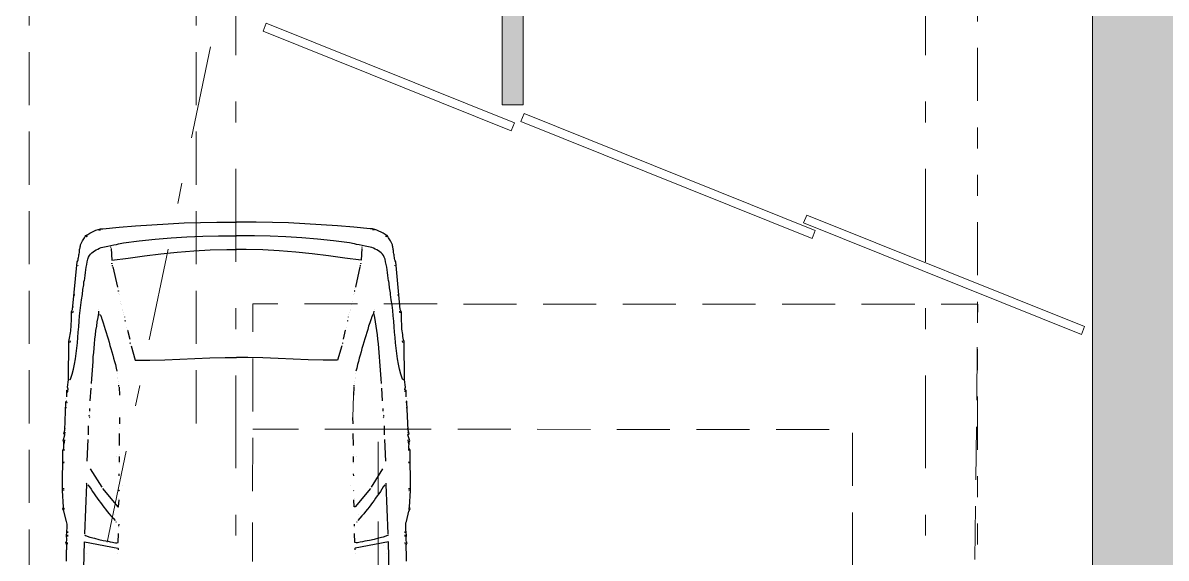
# Model space of a CAD drawing. Header units: metres. Extents: x -45 to 1930, y -347 to 488.
# Drawn here: x 34.15 to 39.62, y -26.18 to -23.62 of the extents above; entities that cross this region are included whole.
import ezdxf

# ---------------------------------------------------------------- set-up
doc = ezdxf.new("R2010")
doc.units = ezdxf.units.M
for name, pattern in [('GETRENNT', [31.75, 12.7, -6.35, 0, -6.35, 0, -6.35]), ('ČERCHOVANÁ', [25.4, 12.7, -6.35, 0, -6.35]), ('ČÁRKOVANÁ', [19.05, 12.7, -6.35])]:
    doc.linetypes.add(name, pattern=pattern)
for name, color, linetype in [('OSA', 7, 'ČERCHOVANÁ'), ('SRAFY', 3, 'Continuous'), ('zariz.predmety', 203, 'Continuous'), ('ZDIVO', 1, 'Continuous')]:
    doc.layers.add(name, color=color, linetype=linetype)

# ---------------------------------------------------------------- blocks, each defined once
blk = doc.blocks.new('BMW5cpud')
at = {"lineweight": 0}
blk.add_line((3.7649, -0.5576), (3.8719, -0.5597), dxfattribs=at)
for points in [[(3.077, 0.8139), (3.0963, 0.8135), (3.1156, 0.8132), (3.122, 0.8131), (3.1293, 0.8129), (3.1348, 0.812), (3.1413, 0.8119), (3.1469, 0.8118), (3.1526, 0.8125), (3.1582, 0.814), (3.1639, 0.8163), (3.1695, 0.8138), (3.1751, 0.8121), (3.1807, 0.812), (3.1863, 0.8119), (3.1928, 0.8126), (3.1984, 0.8133), (3.2049, 0.8132), (3.2105, 0.8122), (3.2177, 0.8121), (3.2249, 0.8112), (3.2322, 0.8103), (3.2394, 0.8101), (3.2466, 0.81), (3.2539, 0.8099), (3.2603, 0.8113), (3.2668, 0.8137), (3.3169, 0.8256), (3.3274, 0.831), (3.3354, 0.8277), (3.4144, 0.8327), (3.609, 0.8308), (3.6185, 0.8257), (3.6459, 0.8268), (3.6532, 0.8299), (3.6812, 0.8206), (3.6828, 0.8213), (3.6844, 0.8221), (3.6853, 0.8245), (3.6869, 0.8261), (3.7037, 0.8218), (3.838, 0.8161), (3.8396, 0.8161), (3.8411, 0.8153), (3.8427, 0.8136), (3.8443, 0.812)], [(3.3314, 0.8253), (3.3298, 0.8254), (3.329, 0.8254), (3.3273, 0.8254), (3.3249, 0.8254)], [(3.4142, 0.8262), (3.4142, 0.8262), (3.415, 0.8254), (3.4158, 0.8254), (3.4158, 0.8254)], [(3.4199, 0.8269), (3.4199, 0.8269), (3.4215, 0.8261), (3.4223, 0.8261), (3.4223, 0.8261), (3.4231, 0.8261), (3.4239, 0.8261), (3.4247, 0.826), (3.4255, 0.8268)], [(3.5454, 0.8263), (3.5526, 0.8245)], [(3.6065, 0.8252), (3.6081, 0.8243), (3.6096, 0.8235), (3.6105, 0.8243), (3.6129, 0.825)], [(3.637, 0.8246), (3.6571, 0.8218)], [(3.6933, 0.8211), (3.6925, 0.8212), (3.6916, 0.8204), (3.69, 0.8204), (3.6892, 0.8204)], [(3.1581, 0.8084), (3.1661, 0.8082)], [(3.1943, 0.8077), (3.2031, 0.8076)], [(3.2128, 0.8074), (3.2144, 0.8074), (3.2152, 0.8073), (3.2168, 0.8073), (3.2184, 0.8073)], [(3.7117, 0.82), (3.7117, 0.82), (3.7126, 0.82), (3.7133, 0.82), (3.7133, 0.82)], [(3.8098, 0.815), (3.8106, 0.815), (3.8122, 0.815), (3.813, 0.8149), (3.8138, 0.8149)], [(3.8379, 0.8121), (3.8379, 0.8121), (3.8371, 0.8113), (3.8363, 0.8105), (3.8363, 0.8105)], [(3.8565, 0.8174), (3.8565, 0.8174)], [(3.8644, 0.8124), (3.8942, 0.8119), (3.895, 0.811), (3.8958, 0.8102), (3.8957, 0.8078), (3.8965, 0.8062), (3.8965, 0.8062), (3.8973, 0.8054), (3.8989, 0.8053), (3.8997, 0.8053), (3.9102, 0.8084), (3.9447, 0.8045), (4.1281, 0.802), (4.1361, 0.8002), (4.1449, 0.7984), (4.1529, 0.7967), (4.1618, 0.7957), (4.1706, 0.794), (4.1794, 0.793), (4.1882, 0.792), (4.1979, 0.7918), (4.2067, 0.7909), (4.2155, 0.7907), (4.2244, 0.7898), (4.234, 0.7896), (4.2429, 0.7894), (4.2517, 0.7893), (4.2606, 0.7899), (4.2694, 0.7898), (4.2726, 0.7889), (4.2758, 0.7872), (4.2782, 0.7856), (4.2814, 0.7839), (4.5095, 0.762), (4.5142, 0.7596), (4.5198, 0.7578), (4.5254, 0.7569), (4.5311, 0.756), (4.5366, 0.7551), (4.5431, 0.7542), (4.5487, 0.7525), (4.5551, 0.7508), (4.5599, 0.7515), (4.5648, 0.7514), (4.5688, 0.7505), (4.5735, 0.7496), (4.5776, 0.7487), (4.5824, 0.7478), (4.5872, 0.747), (4.592, 0.746), (4.5984, 0.7435), (4.6047, 0.7402), (4.6103, 0.7369), (4.6151, 0.7336), (4.6207, 0.7311), (4.6254, 0.7277), (4.631, 0.7244), (4.6366, 0.7211), (4.6412, 0.7114), (4.6467, 0.7016), (4.6521, 0.6919), (4.6576, 0.6821), (4.6614, 0.6724), (4.6653, 0.6619), (4.6675, 0.6514), (4.6681, 0.6401), (4.6755, 0.5611), (4.6821, 0.483), (4.6871, 0.4049), (4.6922, 0.3276), (4.6964, 0.2495), (4.699, 0.1722), (4.7, 0.0941), (4.7002, 0.0161), (4.7002, 0)], [(3.8869, 0.808), (3.8877, 0.8072), (3.8893, 0.8071), (3.8909, 0.8071), (3.8925, 0.8063)], [(3.9455, 0.7997), (3.9462, 0.798), (3.947, 0.7964), (3.947, 0.7956), (3.9478, 0.794), (3.9717, 0.7863), (3.9958, 0.7802), (4.0206, 0.775), (4.0455, 0.7705), (4.0711, 0.7668), (4.0968, 0.7639), (4.1217, 0.7611), (4.1482, 0.759), (4.1739, 0.7569), (4.1996, 0.7548), (4.2253, 0.7527), (4.2518, 0.7507), (4.2775, 0.7478), (4.3032, 0.7449), (4.3289, 0.7412), (4.3537, 0.7367), (4.3618, 0.7366), (4.3698, 0.7356), (4.377, 0.7347), (4.385, 0.7329), (4.3923, 0.732), (4.4003, 0.7311), (4.4075, 0.7301), (4.4155, 0.73), (4.4163, 0.73), (4.4179, 0.7291), (4.4187, 0.7283), (4.4195, 0.7275), (4.4324, 0.7257), (4.4452, 0.7238), (4.4588, 0.7227), (4.4717, 0.7209), (4.4845, 0.7191), (4.4974, 0.7164), (4.5102, 0.7138), (4.523, 0.7111), (4.5318, 0.7077), (4.5398, 0.7036), (4.5469, 0.6986), (4.5532, 0.6929), (4.5587, 0.6863), (4.5634, 0.679), (4.5681, 0.6717), (4.5712, 0.6636), (4.5751, 0.6555), (4.5781, 0.6474), (4.5796, 0.6393), (4.5819, 0.632), (4.5848, 0.6159), (4.5885, 0.6013), (4.5923, 0.5876), (4.5937, 0.5739), (4.5967, 0.565), (4.5982, 0.5561), (4.5996, 0.5488), (4.6011, 0.5408), (4.611, 0.465), (4.6193, 0.3884), (4.6251, 0.3127), (4.6302, 0.237), (4.6328, 0.1613), (4.6347, 0.0865), (4.6349, 0.0109), (4.6349, 0)], [(4.1231, 0.7956), (4.1312, 0.7947)], [(4.2661, 0.7842), (4.2661, 0.7842), (4.2677, 0.7833), (4.2685, 0.7825), (4.2685, 0.7825), (4.2693, 0.7817), (4.2709, 0.7817), (4.2725, 0.7817), (4.2741, 0.7824)], [(4.2918, 0.7813), (4.2926, 0.7813), (4.2942, 0.7813), (4.295, 0.7812), (4.2958, 0.7812)], [(4.3488, 0.7746), (4.3496, 0.7746), (4.3512, 0.7746), (4.3528, 0.7746), (4.3544, 0.7745)], [(2.7892, 0.7363), (3.1687, 0.7278), (3.1385, 0.5674), (3.1368, 0.5667), (3.136, 0.5667), (3.1336, 0.5659), (3.1312, 0.5659)], [(3.1131, 0.7199), (3.1131, 0.7199)], [(3.2025, 0.7255), (3.2016, 0.7255), (3.2008, 0.7248), (3.2, 0.724), (3.1992, 0.7232), (3.1924, 0.7024), (3.1864, 0.68), (3.1811, 0.6584), (3.1751, 0.6375), (3.1741, 0.6255), (3.1723, 0.6143), (3.1697, 0.6039), (3.1679, 0.5926), (3.1661, 0.5862), (3.1644, 0.579), (3.1643, 0.5726), (3.1658, 0.5669), (3.2084, 0.5645)], [(3.2073, 0.7263), (3.4436, 0.7163), (3.4452, 0.7163), (3.4468, 0.7163), (3.4476, 0.7162), (3.4501, 0.717)], [(3.5562, 0.7151), (3.6591, 0.71)], [(4.4925, 0.7575), (4.4925, 0.7575), (4.4941, 0.7575), (4.4949, 0.7575), (4.4949, 0.7575)], [(4.6301, 0.7196), (4.6309, 0.718), (4.6317, 0.7164), (4.6333, 0.7147), (4.6349, 0.7139)], [(3.1506, 0.704), (3.1506, 0.704)], [(3.4427, 0.7107), (3.4321, 0.7029), (3.4215, 0.6958), (3.4101, 0.6888), (3.3995, 0.6809), (3.3889, 0.6739), (3.3783, 0.666), (3.3678, 0.659), (3.3571, 0.6511), (3.3466, 0.6433), (3.336, 0.6354), (3.3253, 0.6268), (3.3147, 0.6181), (3.3041, 0.6095), (3.2935, 0.6008), (3.2829, 0.5905), (3.2722, 0.5811)], [(3.5181, 0.6997), (3.431, 0.6442)], [(3.6816, 0.7088), (3.725, 0.708)], [(3.7587, 0.7049), (3.7587, 0.7049)], [(3.7675, 0.704), (3.7675, 0.704), (3.7667, 0.7032), (3.7651, 0.7024), (3.7651, 0.7024)], [(3.7716, 0.7047), (3.7724, 0.7047), (3.7732, 0.7047), (3.774, 0.7047), (3.7756, 0.7038)], [(3.7885, 0.7044), (3.7885, 0.7044)], [(3.7957, 0.7019), (3.8077, 0.7016)], [(3.8447, 0.6994), (3.9049, 0.6959)], [(3.9113, 0.6941), (3.9113, 0.6941)], [(3.9218, 0.6955), (3.9218, 0.6955)], [(3.9282, 0.6938), (3.9491, 0.6926), (3.97, 0.6906), (3.9917, 0.6894), (4.0126, 0.6874), (4.0335, 0.6863), (4.0544, 0.6851), (4.076, 0.6831), (4.0969, 0.6811), (4.1178, 0.6791), (4.1395, 0.6771), (4.1603, 0.6743), (4.1812, 0.6723), (4.2021, 0.6687), (4.2229, 0.6659), (4.243, 0.6623), (4.2638, 0.6579), (4.2735, 0.6586)], [(4.2816, 0.6608), (4.2816, 0.6608)], [(4.6612, 0.6587), (4.6635, 0.6507)], [(3.4245, 0.641), (3.3363, 0.5678), (3.3363, 0.5671), (3.3363, 0.5654), (3.3363, 0.5646), (3.3371, 0.5638), (3.3708, 0.5616)], [(4.2589, 0.6548), (4.2565, 0.6532), (4.254, 0.6509), (4.2508, 0.6493), (4.2475, 0.6478), (4.2443, 0.6462), (4.2402, 0.6455), (4.237, 0.6439), (4.233, 0.6424), (4.2176, 0.6379), (4.2022, 0.6325), (4.1868, 0.628), (4.1715, 0.6234), (4.1561, 0.6189), (4.1408, 0.6143), (4.1254, 0.6098), (4.11, 0.6052), (4.0947, 0.6007), (4.0793, 0.5961), (4.0639, 0.5924), (4.0486, 0.5879), (4.0332, 0.5841), (4.0179, 0.5796), (4.0017, 0.5758), (3.9864, 0.5721)], [(3.1151, 0.5679), (3.1151, 0.5679)], [(3.2366, 0.5656), (3.2366, 0.5656)], [(3.2542, 0.5637), (3.2446, 0.5639)], [(3.2657, 0.5764), (3.2657, 0.5764), (3.2649, 0.5756), (3.2633, 0.5756), (3.2633, 0.5756), (3.2633, 0.5756), (3.2641, 0.5756), (3.2649, 0.5756), (3.2657, 0.5764)], [(3.2996, 0.5838), (3.2996, 0.5838)], [(3.3773, 0.5631), (3.3773, 0.5631)], [(3.4151, 0.5624), (3.4151, 0.5624), (3.4151, 0.5616), (3.4142, 0.5608), (3.4142, 0.5608), (3.4142, 0.5608), (3.4151, 0.5616), (3.4151, 0.5624), (3.4151, 0.5624)], [(3.4858, 0.5611), (3.4955, 0.5609)], [(3.543, 0.5617), (3.543, 0.5617)], [(3.5501, 0.5599), (3.5783, 0.5594)], [(3.5786, 0.5763), (3.5786, 0.5763)], [(3.5864, 0.5609), (3.5864, 0.5609)], [(3.6306, 0.5601), (3.6885, 0.559)], [(3.711, 0.5586), (3.711, 0.5586)], [(3.7343, 0.5582), (3.7649, 0.5576)], [(3.9097, 0.5614), (3.8719, 0.5597)], [(3.9138, 0.5638), (3.9154, 0.5637), (3.9162, 0.5637), (3.9178, 0.5637), (3.9202, 0.5636)], [(3.9283, 0.5643), (3.9283, 0.5643)], [(3.9371, 0.5641), (3.9371, 0.5641)], [(3.9501, 0.5687), (3.9501, 0.5687)], [(3.9581, 0.5686), (3.9581, 0.5686)], [(3.9775, 0.5706), (3.9775, 0.5706)], [(4.3045, 0.5486), (4.3045, 0.5486)], [(4.311, 0.5533), (4.311, 0.5533)], [(4.3223, 0.5547), (4.3223, 0.5547)], [(4.3513, 0.5614), (4.3513, 0.5614)], [(4.3595, 0.5653), (4.3595, 0.5653)], [(4.3715, 0.5667), (4.3715, 0.5667), (4.3715, 0.5659), (4.3707, 0.5651), (4.3707, 0.5651), (4.3699, 0.5651), (4.3699, 0.5659), (4.3708, 0.5667), (4.3715, 0.5667)], [(4.3804, 0.5665), (4.3804, 0.5665)], [(4.4862, 0.5912), (4.3885, 0.5696)], [(4.4895, 0.5935), (4.4903, 0.5935), (4.4919, 0.5935), (4.4927, 0.5934), (4.4935, 0.5934)], [(4.5032, 0.5957), (4.5032, 0.5957), (4.5024, 0.5957), (4.5008, 0.5965), (4.5008, 0.5965), (4.5008, 0.5965), (4.5024, 0.5957), (4.5032, 0.5957), (4.5032, 0.5957)], [(4.5741, 0.6), (4.5177, 0.5962), (4.5283, 0.5188), (4.539, 0.4406), (4.548, 0.3624), (4.5562, 0.2834), (4.5628, 0.2044), (4.567, 0.1255), (4.5688, 0.0467), (4.5684, 0)], [(4.5781, 0.6015), (4.5789, 0.6015), (4.5805, 0.6015), (4.5813, 0.6015), (4.5821, 0.6015)], [(3.4405, 0.5466), (3.4405, 0.5466)], [(4.1082, 0.5039), (4.0395, 0.4843), (4.039, 0.4143), (4.0409, 0.3427), (4.0436, 0.271), (4.0471, 0.1994), (4.0498, 0.1269), (4.0525, 0.0545), (4.0527, 0)], [(4.1122, 0.5054), (4.1122, 0.5054)], [(4.1228, 0.5093), (4.1228, 0.5093), (4.1219, 0.5085), (4.1203, 0.5077), (4.1203, 0.5077), (4.1195, 0.5085), (4.1203, 0.5085), (4.1211, 0.5093), (4.1228, 0.5093)], [(4.1833, 0.521), (4.1405, 0.5106)], [(4.1865, 0.5218), (4.1865, 0.5218)], [(4.1946, 0.5249), (4.1946, 0.5249)], [(4.2294, 0.5331), (4.2294, 0.5331), (4.2285, 0.5323), (4.2269, 0.5315), (4.2269, 0.5315), (4.2261, 0.5323), (4.2269, 0.5323), (4.2278, 0.5331), (4.2294, 0.5331)], [(4.2471, 0.5352), (4.2471, 0.5352), (4.2463, 0.5352), (4.2447, 0.5352), (4.2447, 0.5352)], [(4.2568, 0.5382), (4.2568, 0.5382)], [(4.2673, 0.5404), (4.2673, 0.5404)], [(4.2754, 0.5435), (4.2754, 0.5435)], [(4.2819, 0.5466), (4.2819, 0.5466)], [(3.8644, -0.8124), (3.8942, -0.8119), (3.895, -0.811), (3.8958, -0.8102), (3.8957, -0.8078), (3.8965, -0.8062), (3.8965, -0.8062), (3.8973, -0.8054), (3.8989, -0.8053), (3.8997, -0.8053), (3.9102, -0.8084), (3.9447, -0.8045), (4.1281, -0.802), (4.1361, -0.8002), (4.1449, -0.7984), (4.1529, -0.7967), (4.1618, -0.7957), (4.1706, -0.794), (4.1794, -0.793), (4.1882, -0.792), (4.1979, -0.7918), (4.2067, -0.7909), (4.2155, -0.7907), (4.2244, -0.7898), (4.234, -0.7896), (4.2429, -0.7894), (4.2517, -0.7893), (4.2606, -0.7899), (4.2694, -0.7898), (4.2726, -0.7889), (4.2758, -0.7872), (4.2782, -0.7856), (4.2814, -0.7839), (4.5095, -0.762), (4.5142, -0.7596), (4.5198, -0.7578), (4.5254, -0.7569), (4.5311, -0.756), (4.5366, -0.7551), (4.5431, -0.7542), (4.5487, -0.7525), (4.5551, -0.7508), (4.5599, -0.7515), (4.5648, -0.7514), (4.5688, -0.7505), (4.5735, -0.7496), (4.5776, -0.7487), (4.5824, -0.7478), (4.5872, -0.747), (4.592, -0.746), (4.5984, -0.7435), (4.6047, -0.7402), (4.6103, -0.7369), (4.6151, -0.7336), (4.6207, -0.7311), (4.6254, -0.7277), (4.631, -0.7244), (4.6366, -0.7211), (4.6412, -0.7114), (4.6467, -0.7016), (4.6521, -0.6919), (4.6576, -0.6821), (4.6614, -0.6724), (4.6653, -0.6619), (4.6675, -0.6514), (4.6681, -0.6401), (4.6755, -0.5611), (4.6821, -0.483), (4.6871, -0.4049), (4.6922, -0.3276), (4.6964, -0.2495), (4.699, -0.1722), (4.7, -0.0941), (4.7002, -0.0161), (4.7002, 0)], [(3.9455, -0.7997), (3.9462, -0.798), (3.947, -0.7964), (3.947, -0.7956), (3.9478, -0.794), (3.9717, -0.7863), (3.9958, -0.7802), (4.0206, -0.775), (4.0455, -0.7705), (4.0711, -0.7668), (4.0968, -0.7639), (4.1217, -0.7611), (4.1482, -0.759), (4.1739, -0.7569), (4.1996, -0.7548), (4.2253, -0.7527), (4.2518, -0.7507), (4.2775, -0.7478), (4.3032, -0.7449), (4.3289, -0.7412), (4.3537, -0.7367), (4.3618, -0.7366), (4.3698, -0.7356), (4.377, -0.7347), (4.385, -0.7329), (4.3923, -0.732), (4.4003, -0.7311), (4.4075, -0.7301), (4.4155, -0.73), (4.4163, -0.73), (4.4179, -0.7291), (4.4187, -0.7283), (4.4195, -0.7275), (4.4324, -0.7257), (4.4452, -0.7238), (4.4588, -0.7227), (4.4717, -0.7209), (4.4845, -0.7191), (4.4974, -0.7164), (4.5102, -0.7138), (4.523, -0.7111), (4.5318, -0.7077), (4.5398, -0.7036), (4.5469, -0.6986), (4.5532, -0.6929), (4.5587, -0.6863), (4.5634, -0.679), (4.5681, -0.6717), (4.5712, -0.6636), (4.5751, -0.6555), (4.5781, -0.6474), (4.5796, -0.6393), (4.5819, -0.632), (4.5848, -0.6159), (4.5885, -0.6013), (4.5923, -0.5876), (4.5937, -0.5739), (4.5967, -0.565), (4.5982, -0.5561), (4.5996, -0.5488), (4.6011, -0.5408), (4.611, -0.465), (4.6193, -0.3884), (4.6251, -0.3127), (4.6302, -0.237), (4.6328, -0.1613), (4.6347, -0.0865), (4.6349, -0.0109), (4.6349, 0)], [(4.1082, -0.5039), (4.0395, -0.4843), (4.039, -0.4143), (4.0409, -0.3427), (4.0436, -0.271), (4.0471, -0.1994), (4.0498, -0.1269), (4.0525, -0.0545), (4.0527, 0)], [(4.5741, -0.6), (4.5177, -0.5962), (4.5283, -0.5188), (4.539, -0.4406), (4.548, -0.3624), (4.5562, -0.2834), (4.5628, -0.2044), (4.567, -0.1255), (4.5688, -0.0467), (4.5684, 0)], [(3.4405, -0.5466), (3.4405, -0.5466)], [(4.1122, -0.5054), (4.1122, -0.5054)], [(4.1228, -0.5093), (4.1228, -0.5093), (4.1219, -0.5085), (4.1203, -0.5077), (4.1203, -0.5077), (4.1195, -0.5085), (4.1203, -0.5085), (4.1211, -0.5093), (4.1228, -0.5093)], [(4.1833, -0.521), (4.1405, -0.5106)], [(4.1865, -0.5218), (4.1865, -0.5218)], [(4.1946, -0.5249), (4.1946, -0.5249)], [(4.2294, -0.5331), (4.2294, -0.5331), (4.2285, -0.5323), (4.2269, -0.5315), (4.2269, -0.5315), (4.2261, -0.5323), (4.2269, -0.5323), (4.2278, -0.5331), (4.2294, -0.5331)], [(4.2471, -0.5352), (4.2471, -0.5352), (4.2463, -0.5352), (4.2447, -0.5352), (4.2447, -0.5352)], [(4.2568, -0.5382), (4.2568, -0.5382)], [(4.2673, -0.5404), (4.2673, -0.5404)], [(4.2754, -0.5435), (4.2754, -0.5435)], [(4.2819, -0.5466), (4.2819, -0.5466)], [(2.7892, -0.7363), (3.1687, -0.7278), (3.1385, -0.5674), (3.1368, -0.5667), (3.136, -0.5667), (3.1336, -0.5659), (3.1312, -0.5659)], [(3.1151, -0.5679), (3.1151, -0.5679)], [(3.2025, -0.7255), (3.2016, -0.7255), (3.2008, -0.7248), (3.2, -0.724), (3.1992, -0.7232), (3.1924, -0.7024), (3.1864, -0.68), (3.1811, -0.6584), (3.1751, -0.6375), (3.1741, -0.6255), (3.1723, -0.6143), (3.1697, -0.6039), (3.1679, -0.5926), (3.1661, -0.5862), (3.1644, -0.579), (3.1643, -0.5726), (3.1658, -0.5669), (3.2084, -0.5645)], [(3.2366, -0.5656), (3.2366, -0.5656)], [(3.2542, -0.5637), (3.2446, -0.5639)], [(3.2657, -0.5764), (3.2657, -0.5764), (3.2649, -0.5756), (3.2633, -0.5756), (3.2633, -0.5756), (3.2633, -0.5756), (3.2641, -0.5756), (3.2649, -0.5756), (3.2657, -0.5764)], [(3.4427, -0.7107), (3.4321, -0.7029), (3.4215, -0.6958), (3.4101, -0.6888), (3.3995, -0.6809), (3.3889, -0.6739), (3.3783, -0.666), (3.3678, -0.659), (3.3571, -0.6511), (3.3466, -0.6433), (3.336, -0.6354), (3.3253, -0.6268), (3.3147, -0.6181), (3.3041, -0.6095), (3.2935, -0.6008), (3.2829, -0.5905), (3.2722, -0.5811)], [(3.2996, -0.5838), (3.2996, -0.5838)], [(3.4245, -0.641), (3.3363, -0.5678), (3.3363, -0.5671), (3.3363, -0.5654), (3.3363, -0.5646), (3.3371, -0.5638), (3.3708, -0.5616)], [(3.3773, -0.5631), (3.3773, -0.5631)], [(3.4151, -0.5624), (3.4151, -0.5624), (3.4151, -0.5616), (3.4142, -0.5608), (3.4142, -0.5608), (3.4142, -0.5608), (3.4151, -0.5616), (3.4151, -0.5624), (3.4151, -0.5624)], [(3.4858, -0.5611), (3.4955, -0.5609)], [(3.543, -0.5617), (3.543, -0.5617)], [(3.5501, -0.5599), (3.5783, -0.5594)], [(3.5786, -0.5763), (3.5786, -0.5763)], [(3.5864, -0.5609), (3.5864, -0.5609)], [(3.6306, -0.5601), (3.6885, -0.559)], [(3.711, -0.5586), (3.711, -0.5586)], [(3.7343, -0.5582), (3.7649, -0.5576)], [(3.9097, -0.5614), (3.8719, -0.5597)], [(3.9138, -0.5638), (3.9154, -0.5637), (3.9162, -0.5637), (3.9178, -0.5637), (3.9202, -0.5636)], [(3.9283, -0.5643), (3.9283, -0.5643)], [(3.9371, -0.5641), (3.9371, -0.5641)], [(3.9501, -0.5687), (3.9501, -0.5687)], [(3.9581, -0.5686), (3.9581, -0.5686)], [(3.9775, -0.5706), (3.9775, -0.5706)], [(4.2589, -0.6548), (4.2565, -0.6532), (4.254, -0.6509), (4.2508, -0.6493), (4.2475, -0.6478), (4.2443, -0.6462), (4.2402, -0.6455), (4.237, -0.6439), (4.233, -0.6424), (4.2176, -0.6379), (4.2022, -0.6325), (4.1868, -0.628), (4.1715, -0.6234), (4.1561, -0.6189), (4.1408, -0.6143), (4.1254, -0.6098), (4.11, -0.6052), (4.0947, -0.6007), (4.0793, -0.5961), (4.0639, -0.5924), (4.0486, -0.5879), (4.0332, -0.5841), (4.0179, -0.5796), (4.0017, -0.5758), (3.9864, -0.5721)], [(4.3045, -0.5486), (4.3045, -0.5486)], [(4.311, -0.5533), (4.311, -0.5533)], [(4.3223, -0.5547), (4.3223, -0.5547)], [(4.3513, -0.5614), (4.3513, -0.5614)], [(4.3595, -0.5653), (4.3595, -0.5653)], [(4.3715, -0.5667), (4.3715, -0.5667), (4.3715, -0.5659), (4.3707, -0.5651), (4.3707, -0.5651), (4.3699, -0.5651), (4.3699, -0.5659), (4.3708, -0.5667), (4.3715, -0.5667)], [(4.3804, -0.5665), (4.3804, -0.5665)], [(4.4862, -0.5912), (4.3885, -0.5696)], [(4.4895, -0.5935), (4.4903, -0.5935), (4.4919, -0.5935), (4.4927, -0.5934), (4.4935, -0.5934)], [(4.5032, -0.5957), (4.5032, -0.5957), (4.5024, -0.5957), (4.5008, -0.5965), (4.5008, -0.5965), (4.5008, -0.5965), (4.5024, -0.5957), (4.5032, -0.5957), (4.5032, -0.5957)], [(4.5781, -0.6015), (4.5789, -0.6015), (4.5805, -0.6015), (4.5813, -0.6015), (4.5821, -0.6015)], [(3.5181, -0.6997), (3.431, -0.6442)], [(4.6612, -0.6587), (4.6635, -0.6507)], [(3.1506, -0.704), (3.1506, -0.704)], [(3.5562, -0.7151), (3.6591, -0.71)], [(3.6816, -0.7088), (3.725, -0.708)], [(3.7587, -0.7049), (3.7587, -0.7049)], [(3.7675, -0.704), (3.7675, -0.704), (3.7667, -0.7032), (3.7651, -0.7024), (3.7651, -0.7024)], [(3.7716, -0.7047), (3.7724, -0.7047), (3.7732, -0.7047), (3.774, -0.7047), (3.7756, -0.7038)], [(3.7885, -0.7044), (3.7885, -0.7044)], [(3.7957, -0.7019), (3.8077, -0.7016)], [(3.8447, -0.6994), (3.9049, -0.6959)], [(3.9113, -0.6941), (3.9113, -0.6941)], [(3.9218, -0.6955), (3.9218, -0.6955)], [(3.9282, -0.6938), (3.9491, -0.6926), (3.97, -0.6906), (3.9917, -0.6894), (4.0126, -0.6874), (4.0335, -0.6863), (4.0544, -0.6851), (4.076, -0.6831), (4.0969, -0.6811), (4.1178, -0.6791), (4.1395, -0.6771), (4.1603, -0.6743), (4.1812, -0.6723), (4.2021, -0.6687), (4.2229, -0.6659), (4.243, -0.6623), (4.2638, -0.6579), (4.2735, -0.6586)], [(4.2816, -0.6608), (4.2816, -0.6608)], [(3.1131, -0.7199), (3.1131, -0.7199)], [(3.2073, -0.7263), (3.4436, -0.7163), (3.4452, -0.7163), (3.4468, -0.7163), (3.4476, -0.7162), (3.4501, -0.717)], [(4.4925, -0.7575), (4.4925, -0.7575), (4.4941, -0.7575), (4.4949, -0.7575), (4.4949, -0.7575)], [(4.6301, -0.7196), (4.6309, -0.718), (4.6317, -0.7164), (4.6333, -0.7147), (4.6349, -0.7139)], [(3.077, -0.8139), (3.0963, -0.8135), (3.1156, -0.8132), (3.122, -0.8131), (3.1293, -0.8129), (3.1348, -0.812), (3.1413, -0.8119), (3.1469, -0.8118), (3.1526, -0.8125), (3.1582, -0.814), (3.1639, -0.8163), (3.1695, -0.8138), (3.1751, -0.8121), (3.1807, -0.812), (3.1863, -0.8119), (3.1928, -0.8126), (3.1984, -0.8133), (3.2049, -0.8132), (3.2105, -0.8122), (3.2177, -0.8121), (3.2249, -0.8112), (3.2322, -0.8103), (3.2394, -0.8101), (3.2466, -0.81), (3.2539, -0.8099), (3.2603, -0.8113), (3.2668, -0.8137), (3.3169, -0.8256), (3.3274, -0.831), (3.3354, -0.8277), (3.4144, -0.8327), (3.609, -0.8308), (3.6185, -0.8257), (3.6459, -0.8268), (3.6532, -0.8299), (3.6812, -0.8206), (3.6828, -0.8213), (3.6844, -0.8221), (3.6853, -0.8245), (3.6869, -0.8261), (3.7037, -0.8218), (3.838, -0.8161), (3.8396, -0.8161), (3.8411, -0.8153), (3.8427, -0.8136), (3.8443, -0.812)], [(3.1581, -0.8084), (3.1661, -0.8082)], [(3.1943, -0.8077), (3.2031, -0.8076)], [(3.2128, -0.8074), (3.2144, -0.8074), (3.2152, -0.8073), (3.2168, -0.8073), (3.2184, -0.8073)], [(3.6933, -0.8211), (3.6925, -0.8212), (3.6916, -0.8204), (3.69, -0.8204), (3.6892, -0.8204)], [(3.7117, -0.82), (3.7117, -0.82), (3.7126, -0.82), (3.7133, -0.82), (3.7133, -0.82)], [(3.8098, -0.815), (3.8106, -0.815), (3.8122, -0.815), (3.813, -0.8149), (3.8138, -0.8149)], [(3.8379, -0.8121), (3.8379, -0.8121), (3.8371, -0.8113), (3.8363, -0.8105), (3.8363, -0.8105)], [(3.8565, -0.8174), (3.8565, -0.8174)], [(3.8869, -0.808), (3.8877, -0.8072), (3.8893, -0.8071), (3.8909, -0.8071), (3.8925, -0.8063)], [(4.1231, -0.7956), (4.1312, -0.7947)], [(4.2661, -0.7842), (4.2661, -0.7842), (4.2677, -0.7833), (4.2685, -0.7825), (4.2685, -0.7825), (4.2693, -0.7817), (4.2709, -0.7817), (4.2725, -0.7817), (4.2741, -0.7824)], [(4.2918, -0.7813), (4.2926, -0.7813), (4.2942, -0.7813), (4.295, -0.7812), (4.2958, -0.7812)], [(4.3488, -0.7746), (4.3496, -0.7746), (4.3512, -0.7746), (4.3528, -0.7746), (4.3544, -0.7745)], [(3.3314, -0.8253), (3.3298, -0.8254), (3.329, -0.8254), (3.3273, -0.8254), (3.3249, -0.8254)], [(3.4142, -0.8262), (3.4142, -0.8262), (3.415, -0.8254), (3.4158, -0.8254), (3.4158, -0.8254)], [(3.4199, -0.8269), (3.4199, -0.8269), (3.4215, -0.8261), (3.4223, -0.8261), (3.4223, -0.8261), (3.4231, -0.8261), (3.4239, -0.8261), (3.4247, -0.826), (3.4255, -0.8268)], [(3.5454, -0.8263), (3.5526, -0.8245)], [(3.6065, -0.8252), (3.6081, -0.8243), (3.6096, -0.8235), (3.6105, -0.8243), (3.6129, -0.825)], [(3.637, -0.8246), (3.6571, -0.8218)]]:
    blk.add_lwpolyline(points)

msp = doc.modelspace()

# ---------------------------------------------------------------- hatches: boundary and pattern name
at = {"layer": 'SRAFY', "linetype": 'Continuous', "lineweight": 0}
for points in [[(36.833117, -22.207673), (36.833117, -22.612585), (35.733117, -22.612585), (35.270321, -22.612585), (35.270321, -22.912585), (36.445321, -22.912585), (36.445321, -24.007615), (36.545321, -24.007615), (36.545321, -22.912585), (38.570321, -22.912585), (38.570321, -22.612585), (36.933117, -22.612585), (36.933117, -22.207673)], [(39.670321, -22.207673), (39.270321, -22.207673), (39.270321, -22.612585), (38.570321, -22.612585), (38.570321, -22.912585), (39.270321, -22.912585), (39.270321, -25.857673), (39.670321, -25.857673)], [(39.670321, -25.857673), (39.270321, -25.857673), (39.270321, -29.606209), (39.670321, -29.606209)]]:
    msp.add_hatch(color=256, dxfattribs=at).paths.add_polyline_path(points)

# ---------------------------------------------------------------- linework, layer by layer
at = {"layer": 'OSA', "color": 253, "lineweight": 0, "ltscale": 0.035}
for p, q in [((35.170321, -7.502112), (35.170321, -33.413828)), ((38.470321, -7.502112), (38.470321, -33.413828)), ((35.250707, -22.762585), (33.900389, -29.232436))]:
    msp.add_line(p, q, dxfattribs=at)
at = {"layer": 'OSA', "linetype": 'Continuous', "lineweight": 0}
for points in [[(35.315577, -23.616625), (36.503143, -24.094657), (36.487791, -24.13289), (35.300226, -23.654858)], [(36.549376, -24.049989), (37.943255, -24.609662), (37.927904, -24.647894), (36.534025, -24.088222)], [(37.902979, -24.535866), (39.23196, -25.06948), (39.216608, -25.107713), (37.887627, -24.574098)]]:
    msp.add_lwpolyline(points, close=True, dxfattribs=at)
at = {"layer": 'zariz.predmety', "linetype": 'ČÁRKOVANÁ', "lineweight": 0, "ltscale": 0.02}
for p, q in [((34.180681, -22.612585), (34.180681, -26.361896)), ((34.980681, -22.612585), (34.980681, -25.561896)), ((35.85081, -25.561896), (35.25081, -25.561896))]:
    msp.add_line(p, q, dxfattribs=at)
at = {"layer": 'zariz.predmety', "linetype": 'ČÁRKOVANÁ', "lineweight": 0, "ltscale": 0.02, "flags": 128}
msp.add_lwpolyline([(35.250707, -25.857673), (35.251019, -24.961687), (38.721019, -24.962897), (38.669436, -29.502879), (37.079436, -29.502325), (37.078512, -32.152325), (31.808512, -32.150487), (31.809056, -30.590487), (33.529016, -30.591087), (35.249056, -30.591687), (35.249624, -28.961687), (35.250654, -26.007673)], dxfattribs=at)
msp.add_lwpolyline([(35.85081, -25.561896), (38.12081, -25.562688), (38.119635, -28.932688), (36.759635, -28.932213), (36.759143, -30.342213), (36.909143, -30.342265), (36.908833, -31.232265), (36.758833, -31.232213), (36.758623, -31.832213), (34.236192, -31.831333), (33.711513, -30.91115), (35.848944, -30.911896)], close=True, dxfattribs=at)
at = {"layer": 'ZDIVO', "linetype": 'Continuous', "lineweight": 0}
for p, q in [((36.445321, -22.912585), (36.445321, -24.007615)), ((36.545321, -22.912585), (36.545321, -24.007615)), ((39.270321, -22.912585), (39.270321, -31.620859)), ((36.545321, -24.007615), (36.445321, -24.007615))]:
    msp.add_line(p, q, dxfattribs=at)
at = {"layer": 'ZDIVO', "linetype": 'GETRENNT', "lineweight": 0, "ltscale": 0.02}
msp.add_line((38.720321, -22.900696), (38.720321, -31.771517), dxfattribs=at)

# ---------------------------------------------------------------- block references
at = {"linetype": 'Continuous', "lineweight": 0, "rotation": 90}
msp.add_blockref('BMW5cpud', (35.173139, -29.270219), dxfattribs=at)

doc.saveas('drawing.dxf')
